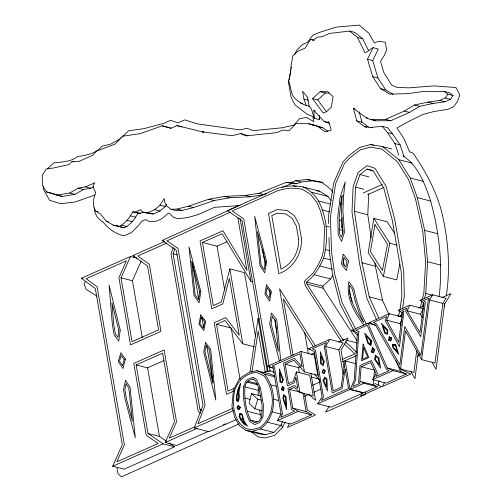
<?xml version="1.0" encoding="UTF-8"?>
<svg xmlns="http://www.w3.org/2000/svg" width="502" height="502" viewBox="0 0 502 502"><rect width="100%" height="100%" fill="white"/><g stroke="black" fill="none" stroke-linecap="round" stroke-linejoin="round"><path stroke-width="0.75" d="M252.556 379.041L255.455 380.679L259.157 388.592L262.132 405.817L261.73 416.409L258.994 421.059L255.129 422.772L250.58 420.149C245.71 409.814 244.21 398.23 244.938 386.898C245.572 382.587 248.327 379.901 252.556 379.041L254.037 379.418M258.204 395.501L258.266 390.311L259.365 387.525M343.663 340.249L342.527 339.195L306.929 284.094L306.584 282.086C314.666 276.037 319.579 267.158 323.608 258.103C327.68 242.372 327.931 225.373 322.328 209.974C319.347 200.116 312.796 191.362 303.308 187.008C294.41 185.188 285.13 185.677 276.571 188.758L227.444 210.702L242.027 220.61L268.074 371.398M342.709 233.505L342.828 230.387L341.674 225.956M378.665 317.785L369.234 296.895L362.042 262.81L354.462 211.342L355.548 187.127L359.947 174.583L367.094 169.067L373.017 170.586M371.185 237.797L367.79 214.756L368.738 193.659M424.617 298.069L425.752 293.513L427.61 261.743L424.673 230.374L417.294 197.637L410.216 177.984L398.776 159.674L382.806 146.678L370.482 144.526L359.808 147.412L348.451 156.009L342.91 162.077L333.679 183.061L328.308 217.247L328.509 223.484M439.074 296.927C443.04 264.698 439.219 232.231 430.622 201.051C425.062 184.372 418.417 166.099 403.231 155.865M370.219 344.742L370.545 340.092M359.915 381.357L361.158 366.724L370.752 362.475L376.067 373.62L372.653 379.669L385.982 383.076L406.394 374.034L400.602 371.392L387.274 367.985L367.872 323.194L351.576 330.41L357.487 332.813L354.192 380.052L350.296 389.332L363.624 392.74L377.253 386.703L373.243 384.764L359.915 381.357L363.931 383.29L377.253 386.703M373.243 384.764L373.639 380.146M373.833 377.837L374.486 370.131L361.158 366.724M416.767 350.352L413.886 372.478L400.565 369.07L405.528 330.918L421.649 359.633L434.977 363.046L442.889 303.415L445.964 298.207L432.636 294.799L420.086 300.359L423.945 302.963L419.986 332.519L407.172 310.863L409.839 305.222L423.161 308.636L420.5 314.271L422.439 317.553M418.291 353.031L414.947 378.677L410.718 371.273M421.649 359.633L429.568 300.001L432.636 294.799M246.055 430.496L252.242 431.312L260.532 428.978C277.418 416.026 277.066 390.236 264.736 374.254L256.955 370.683L249.538 372.195L241.939 376.814L238.908 379.631L233.417 390.161L231.962 406.243L234.591 417.175L239.46 425.778L246.055 430.496L259.383 433.904L265.571 434.719L273.86 432.391L280.668 425.57L282.632 421.567M399.805 311.121L399.598 312.62L397.848 315.971M400.006 309.621L401.857 296.098L401.261 272.172L392.332 220.46L383.823 188.162L373.356 171.144L367.094 169.067M402.14 311.943L401.926 313.474L400.54 316.135M402.554 308.887L404.33 295.898L403.721 271.369L394.723 219.242L386.063 186.361L374.95 168.302L367.012 165.673L358.095 172.55L353.113 186.763L351.984 211.969L359.627 263.901L366.918 298.439L376.707 320.119M250.002 371.944L258.072 318.513L259.534 318.883M251.904 372.34L258.147 331.006L265.301 372.434M355.466 363.561L345.1 360.907L341.046 387.412L333.259 390.857L325.597 346.487L329.701 339.396L343.029 342.81L338.925 349.894L343.155 374.373M341.862 227.676L341.63 220.66L342.107 217.617M446.278 296.011C450.62 267.51 448.255 238.293 441.277 210.401C435.617 189.8 425.194 170.793 413.159 153.273L409.619 151.805L404.085 138.966L396.994 127.954L410.272 120.593L423.293 114.324L433.741 111.576L447.96 109.279L453.281 106.92L457.46 101.58L459.782 94.909L455.973 87.543L434.161 85.892L408.622 87.875L396.762 87.304L391.566 85.089L383.804 72.489L380.503 61.332L384.363 55.308L386.596 49.874L385.285 42.262L378.533 41.189L374.473 42.984L368.775 33.157L359.168 25.1L336.227 27.108L318.858 32.617L312.702 35.341L307.387 42.394L302.317 44.64L296.801 50.231L294.737 54.153M394.729 233.549L387.199 221.784L373.871 218.376L368.198 252.6L383.415 276.464L396.743 279.871L399.774 264.008M288.876 81.719L288.631 83.163L291.072 97.275L295.069 104.993L307.237 114.305L312.941 116.665L313.819 121.729L306.816 117.499L299.581 118.591L293.896 125.161L281.867 127.815L253.297 130.62L247.091 128.267L239.987 129.874L197.085 123.843L184.692 119.884L177.915 122.883L170.68 120.279L163.495 123.461L144.275 128.594L128.826 130.721L119.206 139.449L110.842 144.049L101.85 146.289C96.108 153.593 86.206 155.306 77.496 156.643C70.857 161.857 61.934 161.989 53.902 162.849L47.383 168.791M289.121 80.282L289.372 78.845M289.616 77.402L289.861 75.965M289.98 75.244L290.865 70.048M291.122 68.561L291.373 67.073M383.415 276.464L389.772 243.219L373.871 218.376M378.182 385.059L379.035 380.579M389.558 337.62L389.113 339.948L390.638 340.168L391.033 338.122L389.558 337.62L391.039 338.003M261.096 396.059L251.471 393.599L249.124 403.363L254.828 408.779L262.232 410.674M420.237 307.745L423.82 293.331L425.646 262.119L422.753 231.177L415.449 198.786L408.509 179.528L397.371 161.688L381.947 149.138L370.344 147.117L360.386 149.809L349.543 158.017L344.485 163.545L335.65 183.644L330.398 217.077L331.515 251.69L334.514 273.295L342.188 302.838L355.723 329.011M422.351 307.168L423.487 302.618M255.556 336.735L244.48 272.636L229.822 268.884L221.269 302.06L213.306 305.586L202.394 242.441L222.104 233.712L250.931 281.371L252.399 281.748M239.147 416.265L239.925 413.441L242.089 413.937L243.997 420.858L247.555 426.123L243.79 424.039L240.684 420.074L239.147 416.265L239.73 416.127L240.251 414.232L239.925 413.441M444.019 306.339L444.847 303.377M254.828 408.779L257.833 399.241L251.471 393.599M296.362 371.869L293.237 381.501L288.487 383.603L285.136 364.214L294.003 360.285L304.444 371.913L317.772 375.32L314.246 354.908L300.918 351.5L267.428 366.334L273.17 368.217L281.051 413.855L277.512 420.613L290.84 424.027L311.573 414.84L306.113 411.533L292.785 408.12L289.554 389.408L294.122 387.387L299.926 392.495L313.248 395.902L309.69 375.276L296.362 371.869L299.926 392.495M173.196 247.486L171.013 253.861L198.259 411.59L200.813 413.202M201.321 410.542L200.028 409.726L173.09 253.792L174.834 248.703M235.921 419.722L208.87 431.701L194.211 427.949L203.015 405.283L176.233 250.241L162.159 240.452L237.935 206.121M238.061 401.456L237.835 400.314C239.887 396.053 237.151 391.265 239.579 386.979L238.563 389.458L237.069 396.285L237.164 399.856L236.536 400.401L238.061 401.456L239.052 398.927L239.416 396.342L238.939 392.144L240.69 383.603L240.113 384.024L237.967 389.251L236.423 396.298L236.536 400.401M409.839 305.222L398.513 310.236L402.409 312.821L398.739 342.251L386.691 320.22L389.383 313.725L402.704 317.132M401.111 325.635L400.019 323.627L401.813 319.297M361.917 393.079L360.718 395.921L381.558 386.691L374.806 383.434M164.712 241.468L132.886 255.568L147.544 266.066L158.569 329.889L132.032 341.642L121.007 277.819L130.514 256.472L136.958 258.116M142.298 337.658L132.465 280.75L141.338 260.827M208.518 431.331L176.641 445.45L165.177 442.519L174.439 421.787L162.592 353.201L136.149 364.91L147.996 433.496L163.175 443.862L174.64 446.799L124.12 469.169L112.661 466.239L122.3 444.741L95.324 288.562L81.324 278.252L130.514 256.472M366.724 127.27L364.483 126.692L356.746 120.869L353.433 108.401L366.127 117.719L370.263 119.426L375.483 120.762L390.719 120.731L409.513 112.404L419.678 106.342L433.182 103.462L444.954 101.78L450.489 99.327L453.086 95.543L449.271 92.675L444.044 91.339L423.399 91.452L407.831 93.629L389.891 94.15L380.56 88.641L372.697 76.649L367.495 59.198L373.086 47.665L378.313 49.001L372.722 60.535L377.924 77.986L385.787 89.977L393.116 94.307M250.969 431.726L258.342 436.997L265.382 437.926L274.688 435.303L282.444 427.541L285.073 422.169M289.579 423.299L287.42 427.422L315.432 415.016L307.406 410.153L304.607 393.938M85.428 281.421L84.098 283.912L86.08 289.353L96.968 296.142M384.595 382.549L382.311 386.596L410.805 373.977L401.688 369.817L401.067 368.399M171.1 128.167L162.29 125.807L140.096 133.657L122.745 136.186L114.983 144.156L96.453 151.14L92.82 155.25L78.745 161.481L72.006 161.606L68.768 164.618L53.306 168.013L46.309 169.011L42.218 175.305L42.595 185.715L46.542 191.915L56.908 195.115L69.734 193.006L78.281 188.124L85.553 186.882L94.752 182.81L92.864 186.437L95.675 192.58L93.767 198.874L93.341 206.127L95.769 211.179L100.337 213.808L106.298 221.194L113.151 225.109L118.999 226.44C125.262 223.71 129.516 217.567 132.848 211.8L140.491 213.325L143.051 212.195M113.151 225.109L124.226 227.776C130.482 225.047 134.743 218.903 138.075 213.137L140.491 213.325M314.302 40.292L310.569 39.338L305.16 48.085L297.749 51.367L292.804 55.967L291.116 65.574L290.57 72.169L288.531 81.324C291.38 86.771 290.263 93.585 294.68 98.191C298.715 102.163 303.641 105.182 309.245 106.28M357.091 340.726L323.188 288.255L322.842 286.247L330.592 278.949L332.933 275.178M317.697 403.79L350.032 389.47L363.36 392.878L331.019 407.204L317.697 403.79L322.077 396.787L314.252 351.488L308.51 348.783L329.701 339.396M329.268 406.3L325.635 412.104L365.663 394.377L365.268 392.068M135.27 211.988L140.384 209.723L142.919 212.189L148.021 212.653L154.785 209.654L160.025 205.142L164.179 198.61L164.844 202.482L167.022 206.24L171.025 209.303L176.246 210.639L182.201 210.42L193.653 207.539L214.172 200.543L229.897 197.725L250.667 196.771L264.102 194.663L266.28 193.791M142.919 212.189L148.146 213.526L153.242 213.99L160.012 210.991L165.252 206.479L166.495 204.521M370.263 119.426L385.492 119.394L404.292 111.067L414.457 105.006L427.955 102.126L439.727 100.438L445.261 97.99L447.866 94.207L453.086 95.543M312.533 98.605L320.182 91.684L327.775 91.74L333.14 96.691L331.295 107.139L326.777 111.507L323.257 113.063L312.533 98.605L317.76 99.942L326.614 111.883M317.76 99.942L325.409 93.021L329.205 93.052M417.338 356.533L419.622 354.475M373.086 47.665L365.155 52.917L357.43 37.424L349.605 31.074L329.557 33.408L321.788 36.847L317.101 37.167L313.261 40.285L310.569 39.338M56.908 195.115L62.129 196.451L74.961 194.343L83.508 189.461L90.774 188.219L93.604 186.964M230.751 211.944L167.04 240.809L178.003 248.434L205.098 405.283L197.932 423.738L232.984 408.22M239.234 423.82L121.384 476.9L117.92 473.624L116.96 468.046M133.4 257.482L134.825 256.842M247.888 135.747L240.577 133.545L232.144 135.728L202.331 131.838L203.825 132.214L176.949 125.588L170.893 128.267L162.29 125.807M319.272 115.316L319.485 119.601L314.258 118.265L313.869 110.415L324.06 121.453L326.545 122.563L328.684 121.616L331.201 130.056L325.24 131.781L317.603 126.378L308.805 123.768L295.967 123.574L289.315 130.533L282.519 130.093L276.734 132.653L246.143 135.86L240.577 133.545M171.025 209.303L176.974 209.083L188.426 206.203L208.951 199.206L224.67 196.389L245.447 195.435L258.875 193.326L286.46 182.289L291.681 182.421L295.471 180.739L307.08 179.484L321.569 182.082L330.868 189.285L332.732 192.555M286.46 182.289L291.687 183.625L296.908 183.757L300.698 182.075L312.3 180.82L322.981 182.734M166.871 243.081L137.749 255.982L149.326 264.265L160.922 331.414L130.507 344.887L118.905 277.725L126.416 260.845L86.124 278.692L97.099 286.78L124.402 444.841L116.771 461.846L158.205 443.498L146.226 435.316L133.802 363.385L164.116 349.963L176.541 421.875L169.281 438.139L194.751 426.857M202.394 242.441L217.052 246.193L226.91 241.826M340.469 203.04L341.893 202.413M363.21 192.969L382.398 184.472M367.728 194.619L384.068 187.378M234.403 388.247L228.065 391.052L216.531 324.292L225.022 320.533L242.761 343.795L254.489 346.794M136.149 364.91L147.613 367.847L164.047 360.568M400.565 369.07L375.578 325.378L369.146 322.686L389.383 313.725M311.096 354.418L314.654 352.843M338.794 342.169L348.024 338.078L341.021 350.17L344.083 367.928M398.594 316.511L402.146 314.942M441.86 297.586L450.903 293.582L444.665 304.143L436.018 369.29L432.178 362.457M418.875 308.09L423.751 305.931M233.7 391.114L226.54 394.29L214.191 322.767L225.762 317.64L239.203 335.273L229.376 278.359L222.781 303.955L211.781 308.824L200.047 240.916L222.982 230.763L246.953 270.39L237.879 217.874M285.136 364.214L298.464 367.621L300.51 366.717M342.107 359.514L354.883 353.86L343.977 343.751M342.709 361.729L356.194 355.755M194.211 427.949L233.367 410.611M165.177 442.519L197.06 428.401M112.661 466.239L163.175 443.862M223.396 424.742L225.523 423.801M312.533 385.31L320.345 381.853M304.519 396.423L309.508 394.214M313.781 392.319L320.903 389.163M277.512 420.613L298.244 411.433L311.573 414.84M350.296 389.332L363.931 383.29M372.653 379.669L393.066 370.627L406.394 374.034M282.249 187.403L291.687 183.625M94.778 195.027L75.344 201.955L60.629 203.712L49.591 200.311L43.536 189.405L43.335 186.292M262.42 372.553L270.835 370.84L274.268 372.415M364.483 126.692L370.834 127.42L382.311 126.328L387.531 127.665L392.62 133.89L400.15 144.902L404.041 156.649M240.201 205.525L214.505 207.332L198.064 214.611L187.66 217.586L177.683 218.759L173.228 217.184L169.205 213.011L167.724 213.664C162.617 219.286 152.696 224.89 145.593 219.6L141.577 221.376L138.288 225.774L131.43 232.577L124.076 235.84C115.51 233.97 108.068 228.567 102.81 221.671L101.875 221.602L96.88 216.72L94.878 212.264L94.363 207.866M312.52 125.08L314.026 125.105L322.824 127.715L327.919 131.317M392.915 344.905L395.262 345.075L397.44 352.027L393.323 347.24L392.915 344.905L395.877 345.658M316.473 190.779L319.561 191.168L327.969 196.414L331.22 200.511M240.251 414.232L241.663 414.558L243.514 421.266L245.491 424.196L244.141 423.443L241.136 419.616L239.73 416.127M349.605 31.074L354.832 32.41L362.657 38.761L368.7 50.884M357.43 37.424L362.657 38.761M367.495 59.198L372.722 60.535M372.697 76.649L377.924 77.986M445.261 97.99L450.489 99.327M439.727 100.438L444.954 101.78M380.56 88.641L385.787 89.977M427.955 102.126L433.182 103.462M414.457 105.006L419.678 106.342M404.292 111.067L409.513 112.404M320.182 91.684L325.409 93.021M353.433 108.401L354.927 108.783M385.492 119.394L390.719 120.731M314.258 118.265L311.485 109.072L309.1 106.242L307.557 97.288L302.58 91.301L303.923 99.076L308.404 100.224M366.127 117.719L367.621 118.102M300.422 102.948L302.656 103.525M356.746 120.869L361.973 122.206L368.518 127.131M313.869 110.415L315.363 110.791M370.834 127.42L372.327 127.803M382.311 126.328L387.393 132.553L392.62 133.89M324.06 121.453L327.793 122.406M326.545 122.563L329.532 123.323M387.393 132.553L394.923 143.566L400.15 144.902M308.805 123.768L314.026 125.105M317.603 126.378L322.824 127.715M382.806 146.678L391.692 148.95M370.482 144.526L373.438 145.285M398.776 159.674L412.104 163.087M410.216 177.984L423.544 181.398M176.949 125.588L182.176 126.924M359.947 174.583L368.832 176.855M417.294 197.637L430.622 201.051M355.548 187.127L363.693 189.21M307.08 179.484L312.3 180.82M295.471 180.739L300.698 182.075M291.681 182.421L296.908 183.757M303.308 187.008L319.561 191.168M293.262 185.753L296.218 186.512M311.711 192.253L327.969 196.414M340.538 204.05L342.031 204.433M318.676 201.038L330.498 204.063M354.462 211.342L367.79 214.756M424.673 230.374L438.001 233.781M258.875 193.326L264.102 194.663M322.328 209.974L329.72 211.869M245.447 195.435L250.667 196.771M339.408 220.089L341.63 220.66M224.67 196.389L229.897 197.725M326.57 226.226L329.525 226.986M339.132 229.439L342.828 230.387M72.006 161.606L73.499 161.989M389.772 243.219L397.176 245.114M208.951 199.206L214.172 200.543M427.61 261.743L440.932 265.15M188.426 206.203L193.653 207.539M176.974 209.083L182.201 210.42M160.025 205.142L165.252 206.479M85.553 186.882L90.774 188.219M325.666 249.607L329.362 250.548M78.281 188.124L83.508 189.461M154.785 209.654L160.012 210.991M362.042 262.81L375.364 266.223L382.562 300.303L388.849 314.227M148.021 212.653L153.242 213.99M69.734 193.006L74.961 194.343M323.608 258.103L330.253 259.804M132.848 211.8L138.075 213.137M46.542 191.915L51.762 193.251M130.482 215.885L135.703 217.222M319.799 265.985L332.362 269.197M425.752 293.513L432.417 295.22M95.769 211.179L98.003 211.756M126.937 220.278L132.164 221.614M429.568 300.001L442.889 303.415M420.086 300.359L421.567 300.736M106.298 221.194L108.539 221.765M121.804 225.197L127.031 226.534M314.334 274.789L330.592 278.949M118.999 226.44L124.226 227.776M162.159 240.452L163.627 240.828M369.234 296.895L382.562 300.303M306.584 282.086L322.842 286.247M306.929 284.094L323.188 288.255M407.172 310.863L420.5 314.271M398.513 310.236L399.994 310.619M173.09 253.792L177.388 254.89M386.691 320.22L400.019 323.627M132.886 255.568L134.316 255.932M369.146 322.686L371.367 323.25M367.872 323.194L376.017 325.277M382.982 327.273L385.203 327.844M351.576 330.41L354.537 331.163M121.007 277.819L132.465 280.75M342.527 339.195L344.742 339.76M346.223 340.136L357.305 342.973M81.324 278.252L82.755 278.623M325.597 346.487L338.925 349.894M216.531 324.292L231.196 328.038M308.51 348.783L310.732 349.354M311.334 377.065L318.72 378.96M267.428 366.334L273.352 367.847M256.955 370.683L270.277 374.09L274.525 376.042M264.736 374.254L275.102 376.908M289.554 389.408L301.401 392.438M270.829 384.858L276.012 386.182M247.699 381.194L257.325 383.653M246.865 382.028L257.972 384.871M244.938 386.898L258.266 390.311M274.054 399.36L278.497 400.496M257.833 399.241L261.536 400.188M244.807 398.03L249.99 399.354M272.354 411.922L281.239 414.194M237.145 407.568L239.366 408.132M247.091 411.226L260.412 414.633L261.492 417.382M267.346 422.157L280.668 425.57M250.58 420.149L257.244 421.856M240.514 418.693L243.476 419.452M200.028 409.726L201.459 410.096M260.532 428.978L273.86 432.391M252.242 431.312L265.571 434.719M147.996 433.496L159.46 436.426L166.413 441.183M52.503 193.477L62.129 196.451M372.729 119.627L375.483 120.762M387.274 367.985L393.066 370.627M117.129 225.731L118.372 226.446M292.785 408.12L298.244 411.433M168.942 442.908L174.64 446.799M237.164 399.856L237.835 400.314M444.044 91.339L447.866 94.207M308.761 394.346L315.545 400.32L310.895 373.4M345.37 341.831L356.759 352.385M357.399 335.141L355.159 333.033L340.274 304.243L332.487 274.268L329.444 252.337L328.961 237.521M314.233 374.009L319.73 380.127M363.9 325.139C354.55 313.066 345.69 297.479 348.89 281.704L353.69 288.462L356.458 300.234L360.367 311.937L366.303 324.204M341.109 341.09L305.147 285.418L304.432 281.283L313.091 273.126L318.274 264.767L321.864 257.344L323.771 249.494L324.643 226.879L320.546 211.185L317.063 202.676L310.456 194.337L302.555 189.405A71.409 53.865 -75.6 0 0 276.866 191.105L232.238 211.041L243.74 218.847L270.07 371.285M315.419 345.884L279.57 288.788L291.16 355.868M313.342 346.744L283.341 298.954L293.049 355.14M395.984 360.731L400.602 371.392M281.277 424.334L282.444 427.541M303.923 99.076L306.258 105.52M394.923 143.566L398.814 155.313M319.059 118.19L319.485 119.601M359.244 111.94L361.973 122.206M279.463 360.982L269.681 324.01L271.375 313.035L276.759 319.567L280.718 360.756M349.122 290.42L352.04 301.658M345.1 360.907L350.032 389.47M304.651 332.362L308.379 353.916M300.918 351.5L304.444 371.913M302.882 392.821L306.113 411.533M298.464 367.621L299.368 372.842M262.54 249.387L265.326 265.545M269.58 290.162L270.377 294.781M274.632 319.397L276.891 332.475M258.072 318.513L267.24 371.593M240.056 218.408L250.931 281.371M259.653 410.234L260.412 414.633M229.822 268.884L242.761 343.795M217.052 246.193L224.639 290.087M231.328 328.81L240.075 379.456M192.354 262.477L198.754 299.499M201.817 317.245L203.548 327.273M206.749 345.784L213.005 382.035M147.613 367.847L159.46 436.426M374.912 263.148L375.364 266.223M343.293 259.528L344.134 265.577M243.621 386.697L243.483 398.425L245.823 411.979L249.557 421.504L254.897 424.585L259.716 422.452L263.029 416.823L263.462 405.447L260.412 387.782L256.44 379.292L252.782 377.228L247.185 379.707L245.854 381.037L243.621 386.697M342.138 195.824L341.454 211.442L342.935 232.225L341.335 237.258L339.71 234.051L339.233 216.914L341.504 197.75L342.138 195.824M343.619 195.447L342.929 211.154L344.435 232.269L341.555 241.355L338.248 234.848L337.758 217.059L340.08 197.468L345.175 181.912L343.619 195.447M298.608 239.209C299.368 251.452 292.239 264.033 281.02 269.072L271.789 215.615L277.179 213.199L285.883 213.946L292.202 218.37L296.343 226.082L298.608 239.209M301.426 238.488C302.373 253.391 293.105 268.658 278.874 273.634L268.482 213.482L277.16 209.598L286.993 210.438L294.266 215.521L298.972 224.287L301.426 238.488M358.874 331.552L355.472 380.34L352.887 386.49L360.085 383.302L358.522 382.543L359.959 365.563L371.424 360.486L377.629 373.507L375.929 376.525L389.132 370.677L386.308 369.39L367.163 325.196L355.711 330.272L358.874 331.552M234.685 390.569C231.993 403.934 233.185 421.617 246.607 428.852L252.349 429.605L260.092 427.428C276.031 415.141 275.41 390.782 263.832 375.703L256.654 372.409C246.25 373.143 237.678 380.698 234.685 390.569M363.134 344.096L361.578 360.769L368.907 357.524L363.134 344.096M363.649 347.685L362.569 359.225L367.646 356.972L363.649 347.685M387.205 330.529L386.935 333.372L385.229 332.606L383.158 326.174L387.205 330.529M387.851 330.128L387.444 334.464L384.745 333.259L381.551 323.351L387.851 330.128M403.853 311.773L399.485 346.744L385.153 320.533L386.791 316.58L373.268 322.566L376.475 323.909L399.818 364.734L404.794 326.532L420.921 355.265L428.325 299.493L429.185 298.037L423.412 300.591L425.389 301.928L420.726 336.742L405.591 311.158L406.99 308.197L401.87 310.462L403.853 311.773M349.718 285.55C348.526 298.841 355.949 311.767 363.567 322.184L359.168 312.859L355.209 300.999L352.492 289.453L349.718 285.55M118.798 330.441L117.901 337.281L115.372 333.937L113.766 324.618L111.94 302.618L118.798 330.441M120.198 330.09L118.754 341.078L114.111 334.941L112.417 325.12L109.085 285.042L120.198 330.09M272.184 316.599L271.099 323.664L278.397 351.262L275.447 320.552L272.184 316.599M345.144 369.014L342.144 388.592L332.268 392.972L324.204 346.298L326.382 342.54L312.351 348.758L315.388 350.189L323.476 397.013L321.274 400.533L348.501 388.473L345.144 369.014M199.702 291.969L198.485 299.694L195.077 294.73L191.607 261.36L199.702 291.969M200.831 291.693L199.081 302.825L194.023 295.465L188.978 246.84L200.831 291.693M374.944 224.614L370.47 251.596L382.461 270.396L387.475 244.185L374.944 224.614M266.512 284.872L264.918 294.197L269.593 301.1L271.431 291.474L266.512 284.872M267.089 287.797L266.091 293.664L269.085 298.088L270.245 292.026L267.089 287.797M371.041 341.322L370.501 344.359L368.198 342.521L366.24 335.989L371.041 341.322M371.737 340.952L370.903 345.69L367.665 343.111L364.653 333.083L371.737 340.952M265.489 261.994L264.108 269.643L261.122 264.981L257.495 231.698L265.489 261.994M266.65 261.737L264.636 272.875L260.049 265.715L254.671 216.324L266.65 261.737M375.339 355.309L374.586 359.482L380.623 368.135L378.809 357.612L375.339 355.309M375.772 356.627L375.32 359.15L379.361 364.941L378.201 358.24L375.772 356.627M343.186 254.219L341.335 264.115L346.267 270.528L348.652 260.802L343.186 254.219M343.92 257.714L342.86 263.387L345.709 267.089L347.077 261.511L343.92 257.714M389.207 336.804L388.492 340.525L391.008 340.889L391.635 337.626L389.207 336.804M200.744 314.961L198.924 324.185L203.831 330.511L205.707 321.23L200.744 314.961M201.202 317.302L199.94 323.708L203.392 328.157L204.69 321.707L201.202 317.302M205.519 342.621L203.68 351.946L215.835 400.069L210.633 349.141L205.519 342.621M206.109 345.658L204.91 351.695L212.911 383.352L209.497 349.982L206.109 345.658M125.538 380.29L123.498 389.615L125.224 399.617L135.308 437.719L130.049 387.205L125.538 380.29M126.058 383.842L124.835 389.439L126.479 398.977L132.352 421.172L128.819 388.071L126.058 383.842M323.395 361.829L322.767 364.276L321.18 362.902L321.136 356.006L323.395 361.829M324.223 361.628L323.131 365.851L320.414 363.492L320.339 351.638L324.223 361.628M124.201 359.576L122.595 365.726L119.501 361.22L121.145 355.447L124.201 359.576M125.425 359.081L122.965 368.512L118.271 361.672L120.794 352.812L125.425 359.081M372.534 347.629L371.342 352.166L373.419 352.718L374.762 349.605L372.534 347.629M372.76 348.626L371.957 351.682L373.206 352.015L374.141 349.85L372.76 348.626M283.743 394.823L282.846 398.23L286.642 409.726L286.102 396.699L283.743 394.823M284.019 395.94L283.448 398.111L285.902 405.541L285.556 397.164L284.019 395.94M295.91 377.586L294.203 382.838L287.433 385.837L283.517 363.159L294.448 358.315L302.135 366.874L299.87 353.734L272.14 366.014L274.356 366.742L282.513 413.993L280.718 417.426L294.624 411.27L291.574 409.419L287.935 388.36L294.486 385.454L297.768 388.341L295.91 377.586M282.413 386.502L281.358 389.615L283.291 390.794L284.339 388.002L282.413 386.502M282.576 387.299L281.892 389.314L283.128 390.067L283.806 388.253L282.576 387.299M239.787 407.542L238.826 409.168L237.822 408.584L237.553 407.749L238.262 406.137L239.787 407.542M240.332 407.329L239.479 409.437L238.751 409.764L237.471 409.017L237.076 407.781L238.161 405.309L240.332 407.329M282.664 379.882L281.785 382.047L280.43 381.464L280.078 372.66L282.664 379.882M283.285 379.813L282.017 382.938L279.89 382.016L279.357 368.826L283.285 379.813M323.382 369.246L321.995 372.377L324.141 373.651L325.365 370.884L323.382 369.246M323.483 369.936L322.516 372.12L324.016 373.011L324.869 371.085L323.483 369.936M324.769 377.266L322.955 380.491L327.411 391.071L326.99 378.765L324.769 377.266M324.926 378.514L323.84 380.453L326.513 386.791L326.256 379.412L324.926 378.514M395.626 344.472L392.282 344.221L392.871 347.622L398.751 354.456L395.626 344.472"/></g></svg>
